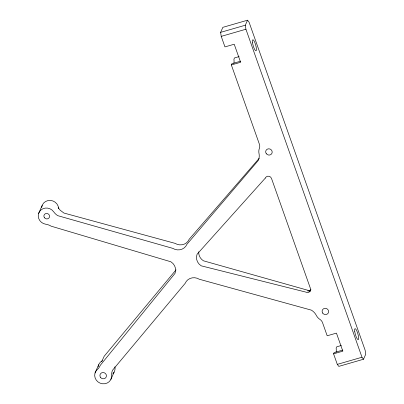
<?xml version="1.0" encoding="UTF-8"?>
<svg xmlns="http://www.w3.org/2000/svg" width="404" height="404" viewBox="0 0 404 404"><rect width="100%" height="100%" fill="white"/><g stroke="black" fill="none" stroke-linecap="round" stroke-linejoin="round"><path stroke-width="0.61" d="M38.592 213.529L42.173 205.429M95.056 372.927L98.667 364.761M110.853 379.467L114.054 372.225M333.573 353.843L342.829 351.167L336.441 333.113L327.184 335.79L322.564 322.74A6.59 6.212 24.1 0 0 319.912 319.392A10.216 9.63 24.1 0 1 316.347 315.453A13.181 12.428 24.1 0 0 311.383 310.141L199.313 279.25A9.888 9.317 24.1 0 0 185.168 283.34L112.499 370.286A13.181 12.428 24.1 0 0 111.645 375.538A8.57 8.075 24.1 0 1 100.106 383.144A8.57 8.075 24.1 0 1 97.248 369.579A13.181 12.423 24.1 0 0 100.318 365.246L174.988 273.427A9.888 9.317 24.1 0 0 170.862 261.777L51.106 226.164A13.181 12.423 24.1 0 0 45.824 224.25A8.57 8.075 24.1 0 1 39.441 211.701A8.57 8.075 24.1 0 1 53.722 211.847A13.181 12.428 24.1 0 0 57.787 215.67L172.791 248.364A9.888 9.317 24.1 0 0 186.936 244.274L258.373 160.338A13.181 12.428 24.1 0 0 259.004 153.409A10.216 9.63 24.1 0 1 259.383 148.329A6.59 6.212 24.1 0 0 259.393 144.208L231.351 64.958L240.607 62.282L234.219 44.228L224.957 46.904L221.23 36.37L220.619 32.36L222.862 27.336L247.551 20.2L249.066 22.205L365.13 350.207L365.746 354.222L363.504 359.242L338.815 366.383L337.3 364.378L333.573 353.843L334.133 352.586L342.814 350.081M363.504 359.242L361.989 357.237L245.92 29.234L245.304 25.22L247.551 20.2M231.351 64.958L231.911 63.706L240.587 61.196M101.692 361.56L104.207 356.222L176.023 269.862M259.151 158.368L189.183 239.254A9.888 9.317 24.1 0 1 175.038 243.344L63.938 213.049L60.211 210.252L58.176 207.681M220.619 32.36L245.304 25.22M221.23 36.37L245.92 29.234M239.123 56.59L234.492 57.929L233.931 59.186A12.357 2.757 73.9 0 1 233.855 63.307M341.345 345.476L336.719 346.814L336.153 348.071A12.357 2.757 73.9 0 1 336.083 352.192M337.3 364.378L361.989 357.237M310.54 291.037L203.485 260.817A9.888 9.317 24.1 0 1 198.733 251.808M307.636 290.895L309.307 291.153L310.636 290.158A3.298 3.106 24.1 0 0 310.929 289.552M114.908 366.802A8.57 8.075 24.1 0 1 112.817 373.836M98.157 366.721A8.57 8.075 24.1 0 1 102.439 360.747M41.698 207.404A8.57 8.075 24.1 0 1 50.439 200.414A8.57 8.075 24.1 0 1 58.63 208.676M265.362 178.038L197.117 254.187A9.888 9.317 24.1 0 0 201.243 265.837L305.712 292.062A3.298 3.106 24.1 0 0 310.464 288.547L271.493 178.406A3.298 3.106 24.1 0 0 265.362 178.038M354.768 331.684A5.767 1.288 73.9 0 0 358.237 339.703A5.767 1.288 73.9 0 0 356.914 331.103A5.767 1.288 73.9 0 0 354.768 331.684M252.54 42.799A5.767 1.288 73.9 0 0 256.01 50.823A5.767 1.288 73.9 0 0 254.692 42.218A5.767 1.288 73.9 0 0 252.54 42.799M266.226 153.586A3.298 3.106 24.1 0 0 271.867 153.444A3.298 3.106 24.1 0 0 268.705 148.808A3.298 3.106 24.1 0 0 266.226 153.586M100.465 377.311A3.298 3.106 24.1 0 0 106.106 377.169A3.298 3.106 24.1 0 0 102.939 372.533A3.298 3.106 24.1 0 0 100.465 377.311M44.369 217.62A2.884 2.717 24.1 0 0 49.303 217.493A2.884 2.717 24.1 0 0 46.531 213.438A2.884 2.717 24.1 0 0 44.369 217.62M322.665 313.075A3.298 3.106 24.1 0 0 328.306 312.933A3.298 3.106 24.1 0 0 325.139 308.297A3.298 3.106 24.1 0 0 322.665 313.075"/></g></svg>
